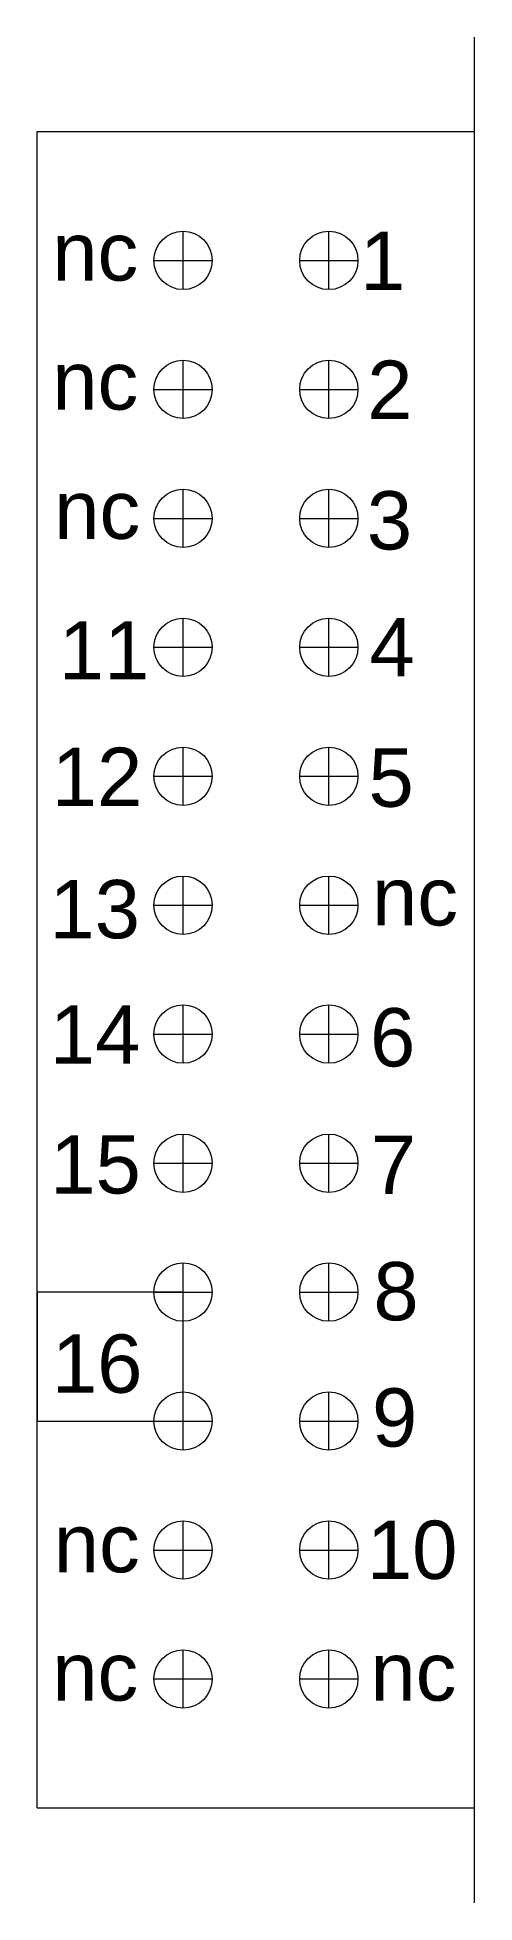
# Model space of a CAD drawing. Header units: inches. Extents: x 166.8 to 170.6, y -45.1 to -29.1.
import ezdxf

# ---------------------------------------------------------------- set-up
doc = ezdxf.new("R2010")
doc.units = ezdxf.units.IN
doc.header["$MEASUREMENT"] = 0
doc.layers.add('E101-Electrical-1st-floor', color=7, linetype='Continuous', lineweight=9)
doc.styles.add('Small', font='Arial.ttf', dxfattribs={"height": 0.5})

msp = doc.modelspace()

# ---------------------------------------------------------------- linework, layer by layer
at = {"layer": 'E101-Electrical-1st-floor', "lineweight": 5}
for p, q in [((170.568, -45.099, -48.75), (170.568, -29.099, -48.75)), ((166.818, -44.286, -48.75), (166.818, -29.906, -48.75)), ((166.818, -29.906, -48.75), (170.568, -29.906, -48.75)), ((168.068, -31.263, -48.75), (168.068, -30.763, -48.75)), ((169.318, -31.263, -48.75), (169.318, -30.763, -48.75)), ((167.818, -31.013, -48.75), (168.318, -31.013, -48.75)), ((169.068, -31.013, -48.75), (169.568, -31.013, -48.75)), ((168.068, -32.369, -48.75), (168.068, -31.869, -48.75)), ((169.318, -32.369, -48.75), (169.318, -31.869, -48.75)), ((167.818, -32.119, -48.75), (168.318, -32.119, -48.75)), ((169.068, -32.119, -48.75), (169.568, -32.119, -48.75)), ((168.068, -33.475, -48.75), (168.068, -32.975, -48.75)), ((169.318, -33.475, -48.75), (169.318, -32.975, -48.75)), ((167.818, -33.225, -48.75), (168.318, -33.225, -48.75)), ((169.068, -33.225, -48.75), (169.568, -33.225, -48.75)), ((168.068, -34.581, -48.75), (168.068, -34.081, -48.75)), ((169.318, -34.581, -48.75), (169.318, -34.081, -48.75)), ((167.818, -34.331, -48.75), (168.318, -34.331, -48.75)), ((169.068, -34.331, -48.75), (169.568, -34.331, -48.75)), ((168.068, -35.687, -48.75), (168.068, -35.187, -48.75)), ((169.318, -35.687, -48.75), (169.318, -35.187, -48.75)), ((167.818, -35.437, -48.75), (168.318, -35.437, -48.75)), ((169.068, -35.437, -48.75), (169.568, -35.437, -48.75)), ((168.068, -36.793, -48.75), (168.068, -36.293, -48.75)), ((169.318, -36.793, -48.75), (169.318, -36.293, -48.75)), ((167.818, -36.543, -48.75), (168.318, -36.543, -48.75)), ((169.068, -36.543, -48.75), (169.568, -36.543, -48.75)), ((168.068, -37.899, -48.75), (168.068, -37.399, -48.75)), ((169.318, -37.899, -48.75), (169.318, -37.399, -48.75)), ((167.818, -37.649, -48.75), (168.318, -37.649, -48.75)), ((169.068, -37.649, -48.75), (169.568, -37.649, -48.75)), ((168.068, -39.006, -48.75), (168.068, -38.506, -48.75)), ((169.318, -39.006, -48.75), (169.318, -38.506, -48.75)), ((167.818, -38.756, -48.75), (168.318, -38.756, -48.75)), ((169.068, -38.756, -48.75), (169.568, -38.756, -48.75)), ((168.068, -40.112, -48.75), (168.068, -39.612, -48.75)), ((169.318, -40.112, -48.75), (169.318, -39.612, -48.75)), ((168.068, -39.862, -48.75), (166.818, -39.862, -48.75)), ((166.818, -39.862, -48.75), (166.818, -40.968, -48.75)), ((167.818, -39.862, -48.75), (168.318, -39.862, -48.75)), ((168.068, -40.968, -48.75), (168.068, -39.862, -48.75)), ((169.068, -39.862, -48.75), (169.568, -39.862, -48.75)), ((168.068, -41.218, -48.75), (168.068, -40.718, -48.75)), ((169.318, -41.218, -48.75), (169.318, -40.718, -48.75)), ((166.818, -40.968, -48.75), (168.068, -40.968, -48.75)), ((167.818, -40.968, -48.75), (168.318, -40.968, -48.75)), ((169.068, -40.968, -48.75), (169.568, -40.968, -48.75)), ((168.068, -42.324, -48.75), (168.068, -41.824, -48.75)), ((169.318, -42.324, -48.75), (169.318, -41.824, -48.75)), ((167.818, -42.074, -48.75), (168.318, -42.074, -48.75)), ((169.068, -42.074, -48.75), (169.568, -42.074, -48.75)), ((168.068, -43.43, -48.75), (168.068, -42.93, -48.75)), ((169.318, -43.43, -48.75), (169.318, -42.93, -48.75)), ((167.818, -43.18, -48.75), (168.318, -43.18, -48.75)), ((169.068, -43.18, -48.75), (169.568, -43.18, -48.75)), ((166.818, -44.286, -48.75), (170.568, -44.286, -48.75))]:
    msp.add_line(p, q, dxfattribs=at)
for centre in [(168.068, -31.013, -48.75), (169.318, -31.013, -48.75), (168.068, -32.119, -48.75), (169.318, -32.119, -48.75), (168.068, -33.225, -48.75), (169.318, -33.225, -48.75), (168.068, -34.331, -48.75), (169.318, -34.331, -48.75), (168.068, -35.437, -48.75), (169.318, -35.437, -48.75), (168.068, -36.543, -48.75), (169.318, -36.543, -48.75), (168.068, -37.649, -48.75), (169.318, -37.649, -48.75), (168.068, -38.756, -48.75), (169.318, -38.756, -48.75), (168.068, -39.862, -48.75), (169.318, -39.862, -48.75), (168.068, -40.968, -48.75), (169.318, -40.968, -48.75), (168.068, -42.074, -48.75), (169.318, -42.074, -48.75), (168.068, -43.18, -48.75), (169.318, -43.18, -48.75)]:
    msp.add_circle(centre, 0.25, dxfattribs=at)

# ---------------------------------------------------------------- texts
at = {"layer": 'E101-Electrical-1st-floor', "lineweight": 5, "style": 'Small'}
for s, p in [('nc', (166.946, -31.186, -48.75)), ('1', (169.585, -31.265, -48.75)), ('nc', (166.946, -32.293, -48.75)), ('2', (169.647, -32.372, -48.75)), ('nc', (166.963, -33.401, -48.75)), ('3', (169.644, -33.492, -48.75)), ('11', (167.002, -34.607, -48.75)), ('4', (169.666, -34.58, -48.75)), ('12', (166.942, -35.692, -48.75)), ('5', (169.658, -35.699, -48.75)), ('13', (166.922, -36.827, -48.75)), ('nc', (169.688, -36.717, -48.75)), ('14', (166.925, -37.902, -48.75)), ('6', (169.671, -37.926, -48.75)), ('15', (166.929, -39.016, -48.75)), ('7', (169.677, -39.02, -48.75)), ('8', (169.7, -40.104, -48.75)), ('16', (166.943, -40.725, -48.75)), ('9', (169.688, -41.187, -48.75)), ('nc', (166.959, -42.265, -48.75)), ('10', (169.644, -42.322, -48.75)), ('nc', (166.946, -43.366, -48.75)), ('nc', (169.674, -43.366, -48.75))]:
    msp.add_text(s, height=0.5, dxfattribs=at).set_placement(p)

doc.saveas('drawing.dxf')
